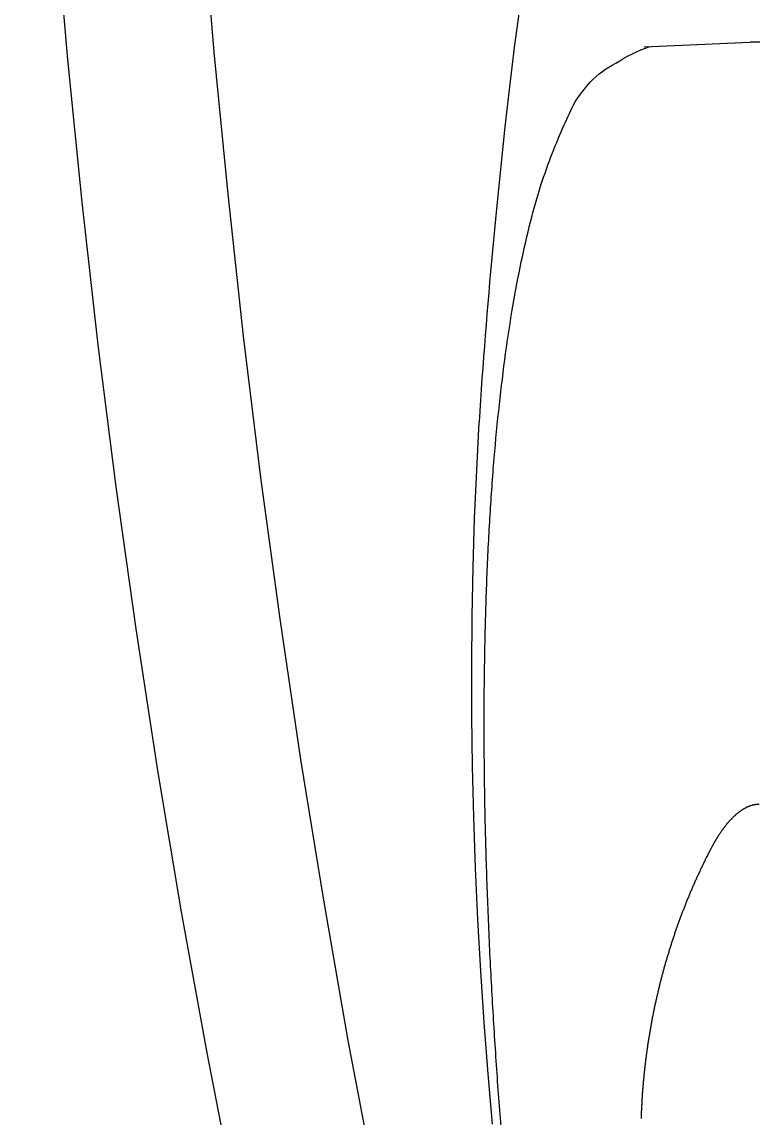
# Model space of a CAD drawing. Extents: x 528 to 612, y 649 to 778.
# Drawn here: x 535.026 to 536.222, y 692.064 to 693.844 of the extents above; entities that cross this region are included whole.
import ezdxf

# ---------------------------------------------------------------- set-up
doc = ezdxf.new("R2010")
doc.units = 0
doc.header["$MEASUREMENT"] = 0
doc.layers.add('1', color=4, linetype='Continuous')

# ---------------------------------------------------------------- blocks, each defined once
blk = doc.blocks.new('5S55RR1')
at = {"layer": '1', "color": 2, "linetype": 'Continuous'}
blk.add_line((-74.0167, 94.6378), (-74.0012, 94.4666), dxfattribs=at)
for points in [[(-72.2646, 95.1074, 0.002567), (-72.371, 95.1013, 0.002674), (-72.4779, 95.0939, 0.002786), (-72.585, 95.0853, 0.002949), (-72.6918, 95.0753, 0.003111), (-72.7979, 95.0641, 0.003319), (-72.9025, 95.0516, 0.003541), (-73.0054, 95.0377, 0.003819), (-73.1059, 95.0225, 0.004134), (-73.2035, 95.006, 0.004526), (-73.2975, 94.9883, 0.004968), (-73.3876, 94.9694, 0.005485), (-73.473, 94.9492, 0.006194), (-73.5536, 94.9281, 0.007143), (-73.6285, 94.9058, 0.008013), (-73.6976, 94.8828, 0.008689), (-73.7603, 94.8592, 0.011105), (-73.8166, 94.8345, 0.015837), (-73.8661, 94.8086, 0.015512), (-73.9086, 94.7839, 0.00723), (-73.9434, 94.7612, 0.027589), (-73.9723, 94.7321, 0.074413), (-73.9966, 94.6873, 0.056148), (-74.0163, 94.6288, 0.035054)], [(-74.0016, 94.4666), (-74.0013, 94.4639, 0.005206), (-74.001, 94.4613, 0.005222), (-74.0006, 94.4586, 0.005216), (-74.0002, 94.456, 0.005203), (-73.9997, 94.4534, 0.005199), (-73.9992, 94.4508, 0.005194)], [(-74.0016, 94.4666), (-74.0016, 94.4666, -0.000003), (-74.0016, 94.4666, -0.000003), (-74.0016, 94.4666, -0.000003), (-74.0016, 94.4666, -0.000003), (-74.0016, 94.4666, -0.000003), (-74.0016, 94.4666, -0.000003), (-74.0016, 94.4666, -0.000003), (-74.0016, 94.4666, -0.000003), (-74.0016, 94.4666, -0.000003), (-74.0016, 94.4666, -0.000003), (-74.0016, 94.4666, -0.000003), (-74.0016, 94.4666, -0.000003), (-74.0016, 94.4666, -0.000003), (-74.0016, 94.4666, -0.000003), (-74.0016, 94.4666, -0.000003), (-74.0016, 94.4666, -0.000003), (-74.0016, 94.4666, -0.000003), (-74.0016, 94.4666, -0.000003), (-74.0016, 94.4666, -0.000003), (-74.0016, 94.4666, -0.000003), (-74.0016, 94.4666, -0.000003), (-74.0016, 94.4666, -0.000003), (-74.0016, 94.4666, -0.000003), (-74.0016, 94.4666, -0.000003), (-74.0016, 94.4666, -0.000003), (-74.0016, 94.4666, -0.000003), (-74.0016, 94.4666, -0.000003), (-74.0016, 94.4666, -0.000003), (-74.0016, 94.4666, -0.000003), (-74.0016, 94.4666, -0.000002), (-74.0016, 94.4666, -0.000003), (-74.0016, 94.4666, -0.000003), (-74.0016, 94.4666, -0.000002), (-74.0016, 94.4666, -0.000001), (-74.0016, 94.4666, -0.000003), (-74.0016, 94.4666, -0.000006), (-74.0016, 94.4666, -0.000003), (-74.0016, 94.4666, -0.000002)]]:
    blk.add_lwpolyline(points, format="xyb", dxfattribs=at)
at = {"layer": '1', "color": 3, "linetype": 'Continuous'}
for points in [[(-72.7097, 94.7083), (-72.7045, 94.7119, -0.001559), (-72.6993, 94.7155, -0.00156), (-72.6941, 94.719, -0.00156), (-72.6888, 94.7225, -0.001558), (-72.6835, 94.726, -0.001557), (-72.6783, 94.7294, -0.001555), (-72.6729, 94.7328, -0.001554), (-72.6676, 94.7362, -0.001552), (-72.6623, 94.7395, -0.00155), (-72.6569, 94.7428, -0.001548), (-72.6515, 94.7461, -0.001548), (-72.6461, 94.7493, -0.001551), (-72.6406, 94.7525, -0.001553), (-72.6351, 94.7557, -0.001556), (-72.6297, 94.7588, -0.001559), (-72.6242, 94.7619, -0.001562), (-72.6186, 94.765, -0.001564), (-72.6131, 94.768, -0.001567), (-72.6075, 94.771, -0.001569), (-72.6019, 94.774, -0.001573), (-72.5963, 94.7769, -0.001573), (-72.5907, 94.7798, -0.00157), (-72.585, 94.7827, -0.001568), (-72.5793, 94.7855, -0.001566), (-72.5736, 94.7883, -0.001563), (-72.5679, 94.791, -0.001561), (-72.5622, 94.7938, -0.001559), (-72.5564, 94.7964, -0.001557), (-72.5506, 94.7991, -0.001555), (-72.5448, 94.8017, -0.001553), (-72.539, 94.8043, -0.001551), (-72.5332, 94.8069, -0.001549), (-72.5273, 94.8094, -0.001547), (-72.5215, 94.8119, -0.001545), (-72.5156, 94.8143, -0.001543), (-72.5097, 94.8167, -0.001541), (-72.5038, 94.8191, -0.001539), (-72.4978, 94.8214, -0.001538), (-72.4919, 94.8237, -0.001536), (-72.4859, 94.826, -0.001534), (-72.4799, 94.8282, -0.001533), (-72.4739, 94.8304, -0.001532), (-72.4679, 94.8326, -0.001531), (-72.4618, 94.8347, -0.00153), (-72.4558, 94.8368, -0.001529), (-72.4497, 94.8388, -0.001528), (-72.4436, 94.8408, -0.001528), (-72.4375, 94.8428, -0.001527), (-72.4314, 94.8448, -0.001527), (-72.4253, 94.8467, -0.001526), (-72.4191, 94.8485, -0.001526), (-72.4129, 94.8504, -0.001526), (-72.4068, 94.8522, -0.001525), (-72.4006, 94.8539, -0.001525), (-72.3944, 94.8556, -0.001525), (-72.3882, 94.8573, -0.001526), (-72.3819, 94.859, -0.001526), (-72.3757, 94.8606, -0.001526), (-72.3694, 94.8621, -0.001526), (-72.3632, 94.8637, -0.001526), (-72.3569, 94.8652, -0.001528), (-72.3506, 94.8666, -0.001531), (-72.3443, 94.868, -0.001533), (-72.338, 94.8694, -0.001537), (-72.3317, 94.8708, -0.00154), (-72.3253, 94.8721, -0.001543), (-72.319, 94.8733, -0.001546), (-72.3126, 94.8745, -0.00155), (-72.3063, 94.8757, -0.001553), (-72.2999, 94.8769, -0.001557), (-72.2935, 94.878, -0.001561)], [(-72.7726, 94.619, -0.008048), (-72.7728, 94.6201, -0.007901), (-72.7729, 94.6212, -0.007762), (-72.773, 94.6223, -0.00761), (-72.7731, 94.6234, -0.007463), (-72.7732, 94.6245, -0.007306), (-72.7732, 94.6256, -0.007156), (-72.7731, 94.6267, -0.006998), (-72.7731, 94.6279, -0.006848), (-72.773, 94.629, -0.006693), (-72.7729, 94.6301, -0.006546), (-72.7728, 94.6313, -0.006396), (-72.7726, 94.6324, -0.006256), (-72.7724, 94.6336, -0.006117), (-72.7722, 94.6347, -0.005975), (-72.7719, 94.6359, -0.005816), (-72.7716, 94.637, -0.005659), (-72.7713, 94.6382, -0.005489), (-72.771, 94.6393, -0.005332), (-72.7706, 94.6405, -0.005172), (-72.7702, 94.6416, -0.005023), (-72.7698, 94.6428, -0.004871), (-72.7693, 94.6439, -0.00473), (-72.7689, 94.6451, -0.004587), (-72.7684, 94.6462, -0.004455), (-72.7678, 94.6474, -0.004321), (-72.7673, 94.6486, -0.004198), (-72.7667, 94.6497, -0.004074), (-72.7661, 94.6508, -0.003959), (-72.7655, 94.652, -0.003844), (-72.7649, 94.6531, -0.003738), (-72.7642, 94.6543, -0.003631), (-72.7636, 94.6554, -0.003536), (-72.7629, 94.6566, -0.003441), (-72.7622, 94.6577, -0.003354), (-72.7614, 94.6588, -0.003264), (-72.7607, 94.6599, -0.00318), (-72.7599, 94.6611, -0.003095), (-72.7591, 94.6622, -0.003017), (-72.7583, 94.6633, -0.002936), (-72.7575, 94.6644, -0.002862), (-72.7566, 94.6655, -0.002786), (-72.7558, 94.6666, -0.002716), (-72.7549, 94.6677, -0.002645), (-72.754, 94.6688, -0.002579), (-72.7531, 94.6699, -0.002512), (-72.7522, 94.671, -0.00245), (-72.7513, 94.6721, -0.002386), (-72.7503, 94.6732, -0.002334), (-72.7493, 94.6743, -0.002285), (-72.7484, 94.6754, -0.00224), (-72.7474, 94.6764, -0.002195), (-72.7464, 94.6775, -0.002153), (-72.7453, 94.6786, -0.00211), (-72.7443, 94.6796, -0.00207), (-72.7433, 94.6807, -0.002029), (-72.7422, 94.6817, -0.001991), (-72.7411, 94.6828, -0.001951), (-72.7401, 94.6838, -0.001915), (-72.739, 94.6848, -0.001878), (-72.7379, 94.6859, -0.001843), (-72.7367, 94.6869, -0.001808), (-72.7356, 94.6879, -0.001775), (-72.7345, 94.6889, -0.001742), (-72.7333, 94.69, -0.00171), (-72.7322, 94.691, -0.001678), (-72.731, 94.692, -0.001648), (-72.7298, 94.693, -0.001616), (-72.7286, 94.694, -0.00158), (-72.7274, 94.695, -0.001536), (-72.7262, 94.6959, -0.001517), (-72.725, 94.6969, -0.001513), (-72.7237, 94.6979, -0.00144), (-72.7225, 94.6989, -0.001313), (-72.7213, 94.6998, -0.001424), (-72.72, 94.7008, -0.001678), (-72.7187, 94.7018, -0.00126), (-72.7175, 94.7027, -0.000418), (-72.7164, 94.7036, -0.001801), (-72.7149, 94.7046, -0.003104), (-72.7126, 94.7062, -0.001506), (-72.7097, 94.7083, -0.000793)]]:
    blk.add_lwpolyline(points, format="xyb", dxfattribs=at)
blk = doc.blocks.new('2010JETSETTER')
at = {"layer": '1', "color": 3, "linetype": 'Continuous'}
for points in [[(7.4264, 20.4609), (7.367, 20.6846), (7.3104, 20.9094), (7.2569, 21.1351), (7.2063, 21.3618), (7.1588, 21.5892), (7.1143, 21.8174), (7.0728, 22.0463), (7.0343, 22.2758), (6.9989, 22.5058), (6.9666, 22.7363), (6.9374, 22.9672), (6.9113, 23.1985), (6.8882, 23.4301), (6.8683, 23.6621), (6.8514, 23.8942), (6.8377, 24.1266), (6.827, 24.3592), (6.8195, 24.5918), (6.815, 24.8246), (6.8137, 25.0574)], [(7.0524, 25.062), (7.0539, 24.8302), (7.0584, 24.5985), (7.0658, 24.3669), (7.0762, 24.1354), (7.0896, 23.9041), (7.1059, 23.6729), (7.1252, 23.442), (7.1475, 23.2115), (7.1727, 22.9813), (7.2008, 22.7515), (7.2319, 22.5222), (7.2659, 22.2935), (7.3029, 22.0652), (7.3427, 21.8376), (7.3855, 21.6106), (7.4311, 21.3843), (7.4797, 21.1587), (7.5311, 20.9339), (7.6426, 20.4868)], [(7.6212, 23.5124), (7.6126, 23.4496), (7.6046, 23.3858), (7.5971, 23.3208), (7.5839, 23.1879)], [(7.5839, 23.1879), (7.5822, 23.171), (7.5805, 23.1541), (7.5788, 23.1371), (7.5772, 23.1201), (7.5756, 23.103), (7.5741, 23.0859), (7.5725, 23.0687), (7.571, 23.0515), (7.5695, 23.0343), (7.5681, 23.017), (7.5667, 22.9996), (7.5653, 22.9823), (7.564, 22.9648), (7.5627, 22.9473), (7.5614, 22.9298), (7.5601, 22.9123), (7.5589, 22.8946), (7.5577, 22.877), (7.5555, 22.8416)], [(7.5774, 21.7014), (7.5703, 21.7836), (7.5639, 21.8665), (7.5583, 21.95), (7.5536, 22.0339), (7.5497, 22.1174), (7.5468, 22.2002), (7.5448, 22.2826), (7.5436, 22.3643), (7.5434, 22.4454), (7.544, 22.5259), (7.5456, 22.6058), (7.548, 22.685), (7.5555, 22.8416)]]:
    blk.add_lwpolyline(points, dxfattribs=at)
at = {"layer": '1', "xscale": -1, "rotation": 97.75943496355124}
blk.add_blockref('5S55RR1', (111.5881, -37.1107), dxfattribs=at)

msp = doc.modelspace()

# ---------------------------------------------------------------- block references
at = {"layer": '1'}
msp.add_blockref('2010JETSETTER', (528.2128, 670.3522), dxfattribs=at)

doc.saveas('drawing.dxf')
